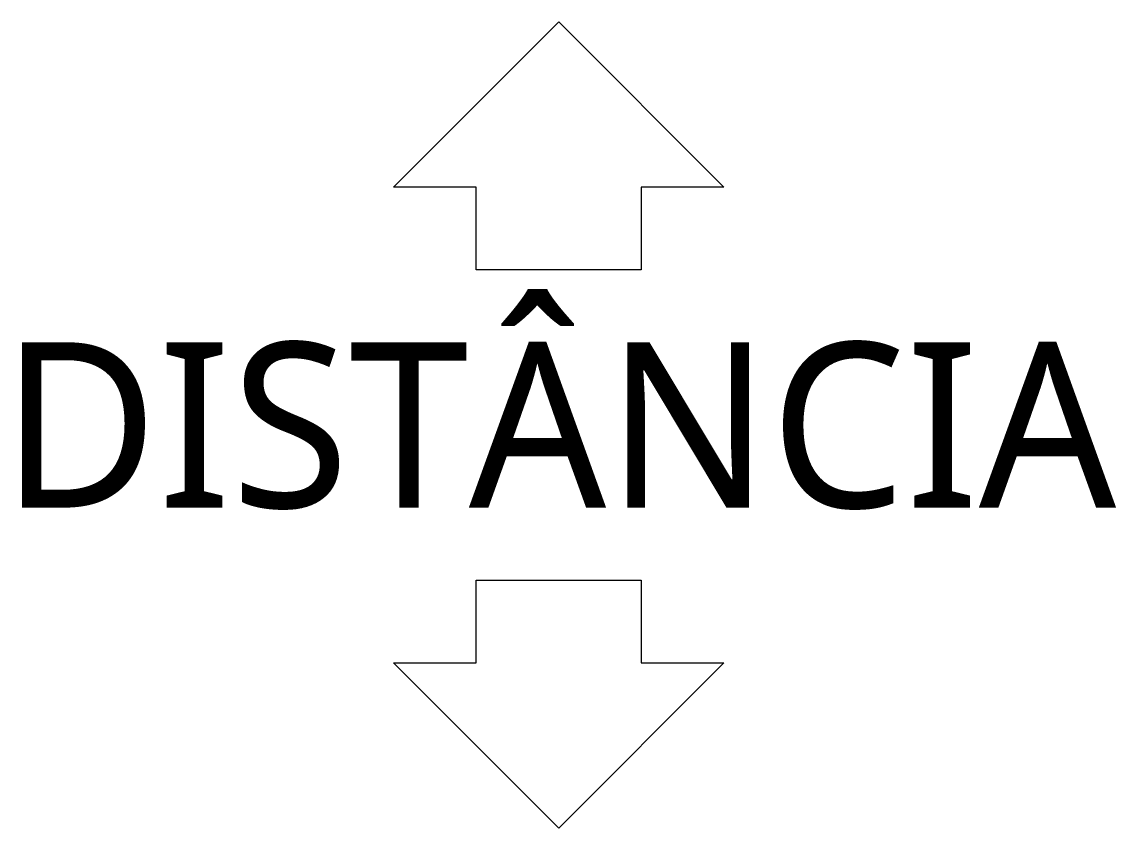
# Model space of a CAD drawing. Header units: centimetres. Extents: x -8.1 to 8.4, y -6.1 to 6.1.
import ezdxf
from ezdxf.enums import TextEntityAlignment as Align

# ---------------------------------------------------------------- set-up
doc = ezdxf.new("R2010")
doc.units = ezdxf.units.CM
doc.layers.add('ATS-Símbolo 2', color=2, linetype='Continuous')
doc.styles.get("Standard").update_dxf_attribs({"font": 'segoeuil.ttf'})

# ---------------------------------------------------------------- blocks, each defined once
blk = doc.blocks.new('*U1')
blk.add_lwpolyline([(0, 1.25), (0, 2.5), (2.5, 0), (0, -2.5), (0, -1.25), (-1.25, -1.25), (-1.25, 1.25)], close=True)

msp = doc.modelspace()

# ---------------------------------------------------------------- block references
for p, rotation in [((0, 3.597), 90), ((0, -3.597), 270)]:
    msp.add_blockref('*U1', p, dxfattribs=dict(rotation=rotation))

# ---------------------------------------------------------------- texts
at = {"layer": 'ATS-Símbolo 2', "flags": 8}
msp.add_attdef('DISTÂNCIA', text='XXXX', height=2.5, dxfattribs=at).set_placement((0, 0), align=Align.MIDDLE_CENTER)

doc.saveas('drawing.dxf')
